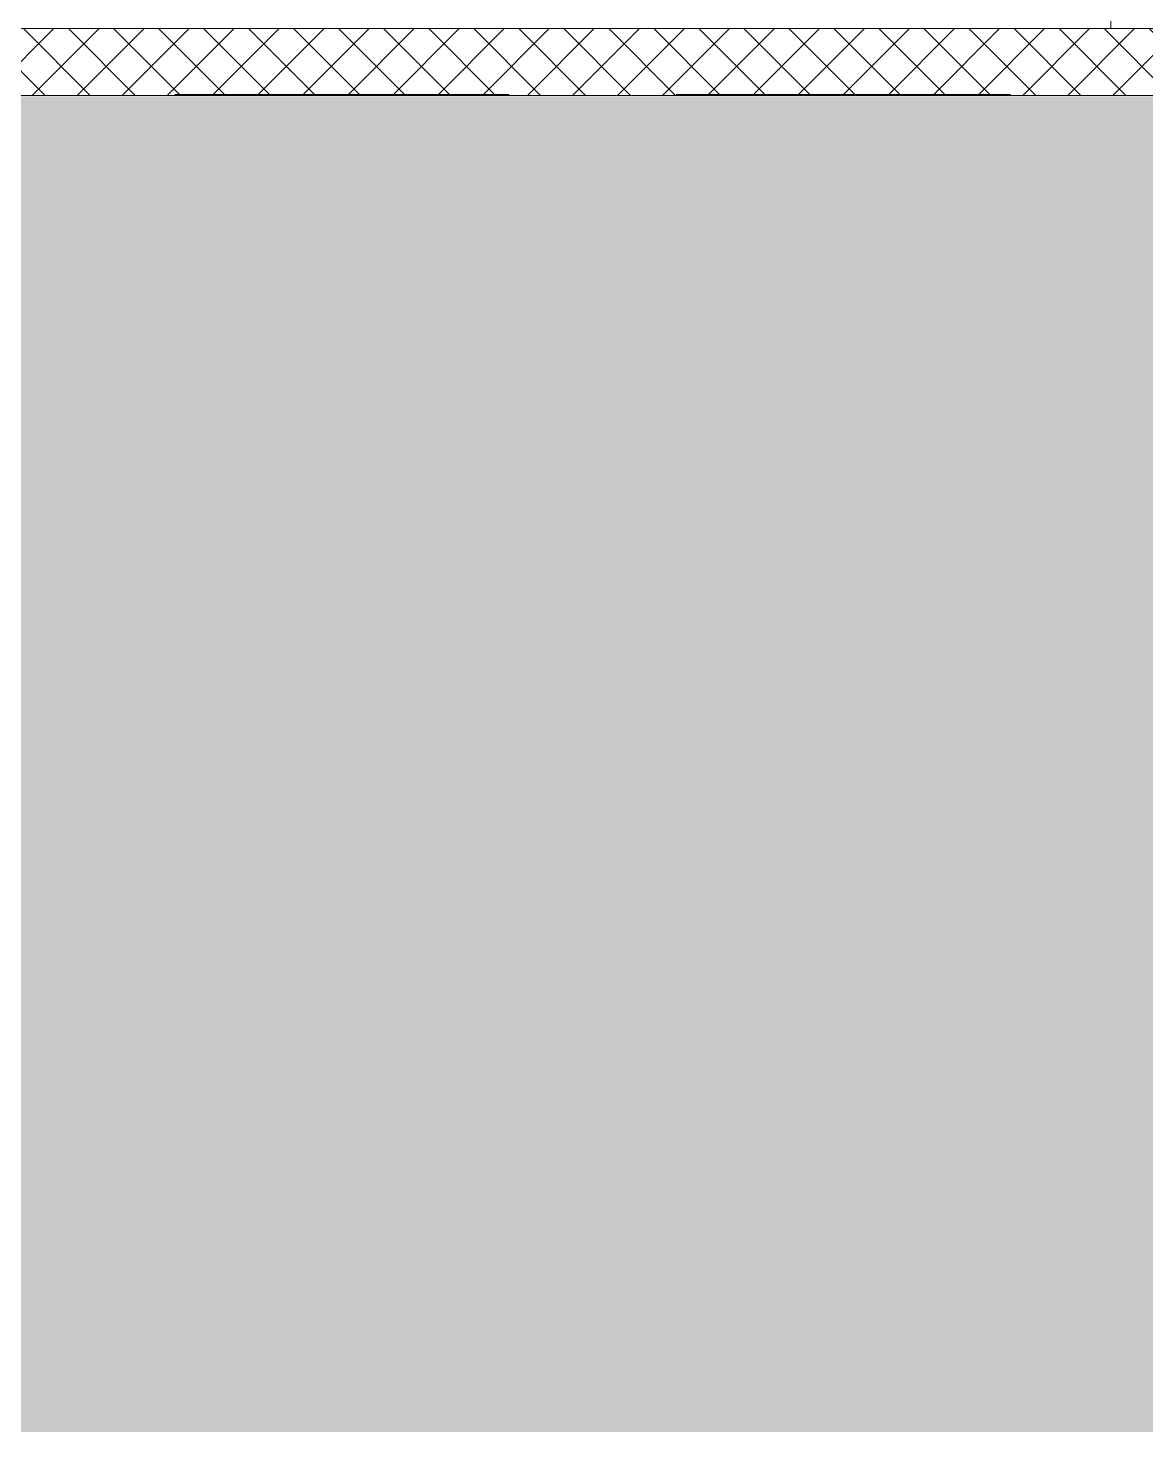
# Model space of a CAD drawing. Header units: millimetres. Extents: x 2335845 to 2509607, y 289014 to 361737.
# Drawn here: x 2384525 to 2386197, y 323602 to 325701 of the extents above; entities that cross this region are included whole.
import ezdxf

# ---------------------------------------------------------------- set-up
doc = ezdxf.new("R2010")
doc.units = ezdxf.units.MM
doc.linetypes.add('DASHED', pattern=[0.75, 0.5, -0.25])
for name, color, linetype, lineweight in [('AR_01_PARTITION FULL HT', 2, 'Continuous', 25), ('IN-PRTN-FULL', 30, 'Continuous', 20), ('IN-PRTN-HATCH', 8, 'Continuous', 5), ('TOA-FL-CPT-1', 8, 'Continuous', 5)]:
    doc.layers.add(name, color=color, linetype=linetype, lineweight=lineweight)
doc.layers.add('FLOOR MARK', color=7, linetype='Continuous')

# ---------------------------------------------------------------- blocks, each defined once
blk = doc.blocks.new('*U718')
at = {"layer": 'IN-PRTN-HATCH'}
h = blk.add_hatch(dxfattribs=at)
h.set_pattern_fill('ANSI37', color=256, scale=15)
h.set_pattern_definition([(45, (10998.71, -9e-11), (-33.67596, 33.67596), []), (135, (10998.71, -9e-11), (-33.67596, -33.67596), [])])
h.paths.add_polyline_path([(-100906.1, -39967.2), (-91657.6, -39967.2), (-91657.6, -39867.2), (-100906.1, -39867.2)])
at = {"layer": 'IN-PRTN-FULL', "elevation": 0}
blk.add_lwpolyline([(-100906.1, -39967.2), (-91657.6, -39967.2), (-91657.6, -39867.2), (-100906.1, -39867.2)], close=True, dxfattribs=at)

msp = doc.modelspace()

# ---------------------------------------------------------------- hatches: boundary and pattern name
at = {"layer": 'TOA-FL-CPT-1', "true_color": 0xc7c8ca}
h = msp.add_hatch(dxfattribs=at)
h.set_pattern_fill('AR-PARQ1', color=9, scale=3)
h.set_pattern_definition([(90, (54538.6, -6708.4), (-914.4, 914.4), [914.4, -914.4]), (90, (54691, -6708.4), (-914.4, 914.4), [914.4, -914.4]), (90, (54843.4, -6708.4), (-914.4, 914.4), [914.4, -914.4]), (90, (54995.8, -6708.4), (-914.4, 914.4), [914.4, -914.4]), (90, (55148.2, -6708.4), (-914.4, 914.4), [914.4, -914.4]), (90, (55300.6, -6708.4), (-914.4, 914.4), [914.4, -914.4]), (90, (55453, -6708.4), (-914.4, 914.4), [914.4, -914.4]), (0, (54538.6, -5794), (914.4, -914.4), [914.4, -914.4]), (0, (54538.6, -5641.6), (914.4, -914.4), [914.4, -914.4]), (0, (54538.6, -5489.2), (914.4, -914.4), [914.4, -914.4]), (0, (54538.6, -5336.8), (914.4, -914.4), [914.4, -914.4]), (0, (54538.6, -5184.4), (914.4, -914.4), [914.4, -914.4]), (0, (54538.6, -5032), (914.4, -914.4), [914.4, -914.4]), (0, (54538.6, -4879.6), (914.4, -914.4), [914.4, -914.4])])
h.paths.add_polyline_path([(2344950.518, 323601.624), (2348044.691, 323601.624), (2348044.691, 308801.624), (2344978.375, 308801.624), (2344983.023, 307001.553), (2351045.878, 307001.608), (2351044.683, 304701.624), (2350244.683, 304670.094), (2350244.683, 294701.624), (2352811.835, 294701.622), (2352811.821, 307001.631), (2405044.683, 307005.059), (2405044.683, 327701.624), (2410595.745, 327701.624), (2410609.803, 329501.624), (2408605.34, 329501.624), (2411484.683, 335301.624), (2408440.262, 335301.624), (2406365.488, 331122.307), (2403244.678, 328001.969), (2403244.795, 325600.805), (2384290.648, 325598.809), (2384290.648, 323607.372), (2375885.176, 323603.528), (2375861.465, 325602.978), (2360226.195, 325602.091), (2360226.052, 334601.937), (2375945.229, 334602.179), (2375945.229, 331031.373), (2376972.789, 331510.903), (2389391.537, 331510.903), (2389391.537, 331810.72), (2389491.628, 331810.72), (2389491.53, 331510.903), (2391791.53, 331510.903), (2391791.531, 333010.881), (2389491.53, 333010.881), (2389491.531, 332710.861), (2389391.537, 332710.861), (2389391.54, 333010.905), (2377622.511, 333011.008), (2377622.511, 336459.845), (2386144.742, 336459.853), (2386144.683, 337701.624), (2376094.699, 337701.624), (2376094.724, 335802.062), (2362938.321, 335802.061), (2362938.326, 340629.119), (2359023.456, 340413.419), (2359023.899, 325602.053), (2352244.614, 325602.052), (2352244.655, 339888.472), (2350244.683, 339753.79), (2350259.797, 327701.624), (2351044.683, 327701.624), (2351043.518, 325401.69), (2344945.863, 325401.675)])
h.paths.add_polyline_path([(2365719.683, 323601.624), (2395044.683, 323601.624), (2395044.683, 322741.298), (2398494.622, 322751.666), (2398494.622, 323601.624), (2403544.687, 323601.624), (2403544.687, 308801.634), (2365719.683, 308801.634)], flags=16)
h.paths.add_polyline_path([(2349719.689, 323601.683), (2365719.683, 323601.683), (2365719.683, 308801.624), (2349719.689, 308801.624)], flags=16)

# ---------------------------------------------------------------- linework, layer by layer
at = {"layer": 'FLOOR MARK', "color": 8, "linetype": 'DASHED', "ltscale": 1000}
msp.add_lwpolyline([(2403244.795, 325600.805), (2383344.673, 325601.126), (2383344.673, 323605.055), (2375873.321, 323605.058), (2375873.321, 325602.073), (2360226.195, 325602.091), (2360226.052, 334601.937), (2375945.229, 334602.179), (2375945.229, 331031.373), (2376972.789, 331510.903), (2391791.529, 331510.903)], dxfattribs=at)
at = {"layer": 'IN-PRTN-FULL'}
msp.add_lwpolyline([(2383144.568, 325700.426), (2386144.794, 325700.423), (2386145.024, 325801.604), (2383144.799, 325801.607)], close=True, dxfattribs=at)

# ---------------------------------------------------------------- block references
at = {"layer": 'AR_01_PARTITION FULL HT', "rotation": 179.9999359460099}
msp.add_blockref('*U718', (2291387.078, 285733.331, 0), dxfattribs=at)

doc.saveas('drawing.dxf')
